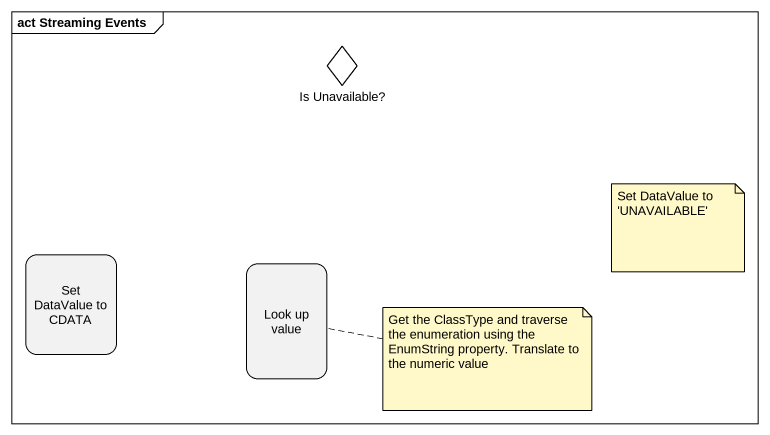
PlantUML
@startuml
mainframe act Streaming Events
hide empty description
state "Is Unavailable?" as Is_Unavailable <<choice>>
state "Set DataValue to CDATA" as Set_DataValue_to_CDATA
state "Look up value" as Look_up_value
note as N1
  Set DataValue to 'UNAVAILABLE'
end note
note right of Look_up_value : Get the ClassType and traverse the enumeration using the EnumString property. Translate to the numeric value
@enduml
